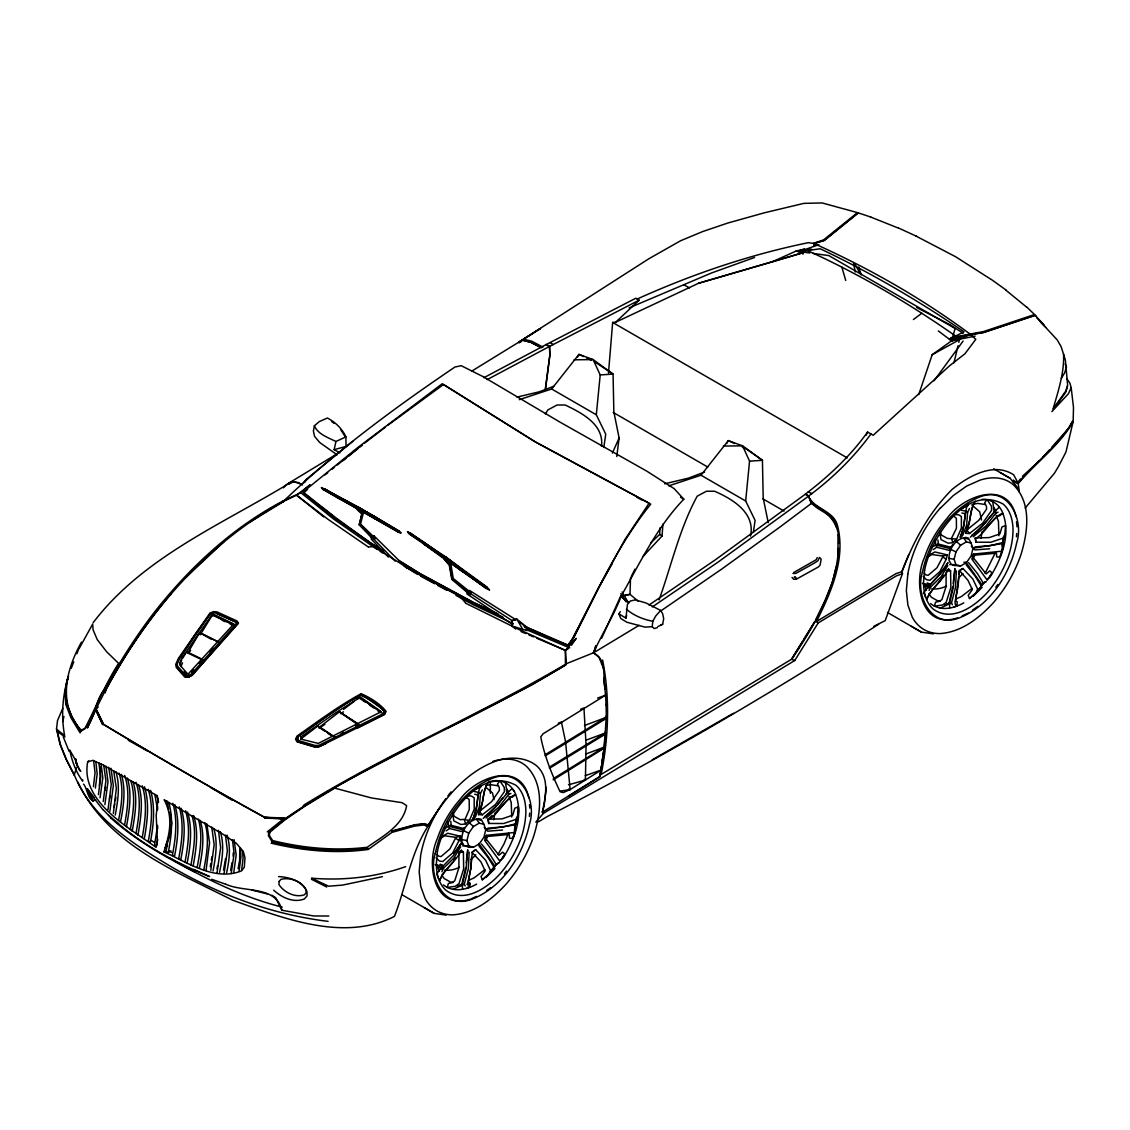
<?xml version="1.0" encoding="UTF-8"?>
<svg xmlns="http://www.w3.org/2000/svg" width="1130" height="1130" viewBox="0 0 1130 1130"><rect width="100%" height="100%" fill="white"/><g stroke="black" fill="none" stroke-linecap="round" stroke-linejoin="round"><path stroke-width="1.5" d="M1063.57 353.987C1064.375 372.787 1058.259 390.938 1053.118 408.792L1065.816 390.994L1067.624 385.146L1065.378 360.018L1061.141 346.698L1057.256 339.975L1036.62 317.572M74.298 775.35L66.006 759.021L59.961 744.119L56.5 729.104L64.622 735.658C61.006 715.841 62.404 695.543 68.506 676.39M466.591 888.392L469.882 886.994L469.967 882.954L468.498 882.205L468.583 880.468L470.998 867.402L471.521 857.26M953.777 607.121L957.053 605.722L957.138 601.683L955.669 600.948L955.768 599.197L958.607 577.684M163.878 851.865C169.754 834.223 173.512 817.216 164.133 799.743L223.571 834.59L236.354 843.291L243.346 851.681L244.984 857.769L244.306 867.233L241.453 870.919C214.601 881.584 187.481 862.458 163.878 851.865L164.994 851.017M568.517 784.827L585.425 780.053L586.032 746.012M630.526 577.967L630.003 594.324L638.097 601.16M482.312 814.787L478.597 814.631L478.781 810.945L482.312 814.787L495.449 804.503L504.432 791.636L504.263 787.455L499.856 780.816L497.44 784.107L499.248 787.455L499.418 790.35L491.564 801.664L479.643 811.241M969.498 533.515L966.814 529.97L978.735 520.393L986.603 509.079L986.434 506.184L984.611 502.836L987.027 499.545L991.434 506.184L991.617 510.365L982.634 523.232L969.498 533.515L965.783 533.36L965.896 530.902M527.06 630.639L511.834 625.935L512.526 624.452L467.001 593.97L467.001 591.386L512.088 620.61L511.834 625.935L515.718 629.014M620.285 611.655L618.943 613.971L625.949 618.11L627.418 604.494L630.258 601.061L635.272 599.861L646.077 602.996L660.669 610.426L662.66 613.774L663.691 618.76L662.66 624.24L657.815 626.642M958.791 574.294L959.299 570.325L968.029 580.439L972.351 589.62L968.198 595.312L969.498 598.547L975.699 593.278M157.48 809.899L157.649 806.594M469.19 852.19L468.329 868.843L464.261 884.253L453.031 889.338M956.361 570.918L955.5 587.572L951.446 602.982L940.216 608.067M233.091 856.116L233.288 852.853M514.362 832.485L486.635 835.324L484.996 836.68L509.277 834.434L509.531 838.178L512.723 838.418L514.545 833.488C513.599 824.264 519.885 816.143 518.345 806.848L514.8 808.204L512.723 815.182L502.017 818.869L488.104 819.222L488.711 823.459L503.655 823.516L515.577 819.518L517.653 815.832L518.345 806.848M1001.547 551.214L973.82 554.053L972.181 555.409L996.448 553.163L996.702 556.906L999.909 557.147L1001.717 552.217L1003.355 538.798L1002.155 545.578L1003.016 547.471M606.33 715.714L604.169 749.176L600.03 776.508L542.329 812.216L543.276 813.473L535.818 822.117M605.214 732.127L604.084 748.23L553.29 779.855L553.474 778.556L604.268 747.142L604.084 748.328L599.183 750.179M650.739 542.909L659.638 534.419L660.09 527.781M480.504 785.901C476.069 796.367 478.795 808.218 472.99 818.275M482.312 789.842L480.42 793.528L479.473 806.354L475.405 816.877L473.244 818.727L476.62 806.199L478.597 792.384L474.374 791.537M642.928 556.553L662.053 536.016L662.929 524.108M968.071 503.359C963.311 514.207 966.051 526.524 960.161 537.004M969.498 508.571L967.591 512.271L966.644 525.083L962.591 535.606L960.429 537.456L963.791 524.927L965.783 511.113L961.545 510.266M462.537 889.141L462.283 882.516L465.645 867.897M949.709 607.869L949.454 601.245M608.477 373.098L612.658 322.446L615.624 322.234L698.467 283.291L803.402 252.569M838.531 548.332C836.313 589.352 814.038 625.653 791.975 659.016M837.937 555.974L838.022 534.575M371.77 537.937L359.269 524.899L362.038 513.232L354.001 506.297L324.028 488.584L376.205 517.413L398.495 530.987L397.802 531.481L358.846 507.497L358.93 509.531M907.814 574.21L906.345 590.524L907.899 605.087L912.306 617.305A85.47 49.353 -60 0 0 940.471 633.563C961.531 631.938 978.947 618.265 992.818 603.335A85.47 49.353 -60 0 0 1020.983 554.562C1027.806 532.173 1031.874 503.387 1013.723 485.137A83.479 48.194 -60 0 0 980.035 480.137L966.644 486.084L953.254 495.604L940.471 508.076M511.735 817.047L511.254 802.568L508.98 796.452M529.391 816.383L529.702 813.091M998.906 535.775L998.44 521.297L996.152 515.195M1016.421 536.75L1016.732 533.459M603.801 447.579L605.736 434.174L596.315 414.781L600.2 374.934L593.123 359.566L578.956 354.382L551.652 388.988L519.32 399.653M753.399 532.145L755.094 520.407L745.673 501.014L749.557 461.153L742.565 445.841L728.313 440.615L701.01 475.222L668.678 485.872M272.288 842.147L268.403 835.607L268.742 831.821M601.499 446.378C604.239 424.386 581.809 413.001 565.212 405.006L557.09 405.006L547.852 409.936L545.409 414.004M750.504 536.058C755.617 512.921 732.551 499.008 714.57 491.239L706.448 491.239L697.21 496.169C679.568 528.487 671.46 565.297 659.087 599.875M359.269 524.899L362.038 513.232L363.337 513.077L360.569 524.052L375.513 538.558L373.79 538.77L359.368 524.052M657.307 627.644L654.284 628.591L652.208 626.684L652.815 621.26L655.753 615.963L660.669 610.426M466.21 862.967L467.721 849.845L466.083 868.843L462.015 885.751M953.197 583.348L954.892 568.574L953.254 587.572L949.2 604.479M546.298 787.285L544.137 805.789L542.329 812.216C545.578 796.664 549.985 777.892 536.538 765.688C525.605 757.142 511.198 756.733 498.274 760.25C466.775 770.844 444.697 798.02 428.214 825.635M447.904 727.89L531.609 685.048L565.395 665.245L566.342 663.691L565.395 650.386L576.187 638.365L571.554 645.159M56.5 729.104L57.531 720.516L62.8 708.298M185.475 676.715L185.645 675.316L177.523 666.135L177.099 663.593L179.599 657.957L195.575 633.874L210.011 614.169L212.948 612.87L216.056 613.082L235.308 621.698L237.554 624.198L192.382 675.119L188.922 676.912L185.475 676.715L177.099 667.293L176.661 664.44L179.246 658.762L210.011 614.169M616.768 456.52L619.113 438.016L613.844 411.829L613.067 374.087L593.123 359.566L574.026 359.82M603.872 749.967L600.03 776.508L568.503 796.113M87.42 728.045L95.81 709.358L103.056 724.146C156.35 756.154 210.321 787.553 264.858 817.47L285.156 818.685C373.79 758.385 474.981 720.121 566.257 664.44M605.821 717.508L545.437 754.572L545.267 755.857L605.638 718.807L605.821 717.508L584.45 725.545M545.168 389.935L549.844 355.23L549.66 346.345L546.383 344.452L483.852 377.731M605.553 732.918L549.576 767.03L549.491 768.287L605.383 734.119L605.553 732.918L585.933 740.221M142.281 837.302C145.29 820.338 147.507 802.611 142.281 785.83M135.967 833.658C139.018 816.778 141.448 799.037 136.066 782.341M137.959 835.211C140.713 818.713 143.595 801.438 138.665 785.039M601.301 766.719L600.03 775.109L791.537 659.256L814.871 621.557L804.108 638.959M601.81 763.357L603.83 749.91M113.325 813.544L116.362 788.246L113.65 770.632M144.273 838.856C147.324 821.736 149.683 803.797 144.527 786.819M124.568 825.07C127.492 808.755 130.162 791.551 124.653 775.463M157.225 827.824L154.626 844.534L156.533 846.13L157.607 839.392M130.275 829.674C133.1 813.572 135.897 796.565 130.741 780.604M193.159 865.976C196.126 849.407 198.922 831.977 193.597 815.549M126.475 826.666C129.244 810.719 132.238 793.952 127.351 778.076M132.168 831.27C135.106 814.998 137.945 797.935 133.128 781.72M190.913 865.185C193.724 848.955 196.79 831.906 192.044 815.733M184.953 862.345C188.216 845.395 190.589 827.654 185.645 810.761M115.246 815.111C117.845 800.873 120.359 785.887 115.896 771.734M187.114 863.193C190.462 846.398 192.609 828.756 187.538 812.06M118.608 820.126C121.659 804.73 123.933 788.5 119.074 773.202M206.027 870.594L209.573 842.655L206.804 823.855M210.265 866.668L210.802 863.391M211.338 860.114L211.875 856.837M213.047 870.948C215.675 856.978 218.118 842.26 213.669 828.375M98.423 794.63L100.725 776.72L98.875 762.891M199.374 868.264C202.369 852.571 205.038 836.016 200.165 820.394M120.514 821.722C123.622 806.184 126.009 789.856 121.376 774.347M168.314 838.22L166.039 851.625L168.285 852.416C171.52 836.045 173.384 818.798 168.808 802.484M197.129 867.473C200.194 851.596 202.934 834.929 198.329 819.066M203.781 869.803C206.776 854.294 209.573 838.008 204.827 822.527M103.24 801.481L105.909 780.618L103.72 765.194M107.986 809.673L111.263 784.503L108.706 767.213M217.017 868.801L217.539 865.637M93.423 786.621L95.033 772.736L93.564 760.419M99.384 785.774L100.853 766.973M241.608 870.284L243.091 858.221L242.512 850.495M104.991 790.336L105.584 786.876M210.802 870.284L214.149 844.703L211.748 827.075M104.878 804.659L107.986 781.805L105.966 766.225M109.497 799.108L110.048 795.901M109.878 811.171L113.339 785.703L111.008 768.287M493.711 819.773L494.898 812.993M980.882 538.502L982.083 531.721M100.033 797.851L102.802 777.92L101.079 763.965M114.158 807.23L114.737 803.924M115.331 800.619L115.91 797.328M95.344 788.104L97.18 773.979L95.81 761.521M239.08 871.089L240.93 856.964L240.407 847.698M219.545 872.275C222.37 858.998 224.475 844.887 220.308 831.652M223.514 869.987L225.576 858.574M345.893 436.872L335.949 441.505L334.141 449.641L346.062 446.449L345.893 436.872C342.221 428.722 335.271 422.111 327.403 418.015L319.197 421.659L314.352 425.855L313.406 431.081L314.536 436.321L319.719 442.508L337.15 454.839M233.726 872.756L236.184 854.93L234.051 839.632M238.091 868.702L239.631 860.184L239.857 847.966M226.621 872.699C229.319 860.41 231.014 847.316 227.045 835.098M217.002 873.01L220.632 847.641L218.443 830.324M105.288 692.761L105.909 689.427C124.484 655.372 145.996 622.856 171.308 593.42M224.079 873.49L227.37 850.735L225.463 835.211M230.605 870.411L232.088 862.501M231.17 873.561L234.108 853.729L232.469 839.816M78.902 649.03L92.688 624.043L93.041 629.735L97.279 639.651L106.601 651.727L118.608 663.352C105.217 684.046 95.993 707.281 84.665 728.836L81.035 729.923C57.305 704.117 66.176 669.539 81.459 642.108M187.651 653.112L199.643 632.63L210.83 639.015M212.595 615.864L212.426 614.974L200.194 634.806M62.8 721.533L63.944 716.505M65.823 687.238L68.323 676.46M949.836 599.62L952.83 586.625M68.21 677.096C60.949 696.052 69.326 715.756 80.597 731.181L80.682 731.52M802.936 254.236L804.15 249.094C858.729 273.488 910.865 304.337 959.653 338.873L970.359 334.282L983.312 332.488L1034.798 315.425M953.974 362.843L958.028 345.724M958.833 342.291L959.653 338.873L951.531 340.865L932.179 354.735L918.732 394.582M473.428 847.246L468.752 845.946L466.944 840.621L468.752 833.191L473.428 826.496L479.29 823.106L483.965 824.406L485.773 829.745L483.965 837.175L479.29 843.856L473.428 847.246L468.329 847.302M836.115 566.992L832.485 581.851L824.886 600.807L815.577 620.073M960.599 565.975L955.938 564.689L954.116 559.35L955.938 551.92L960.599 545.239L966.475 541.835L971.136 543.135L972.958 548.474L971.136 555.904L966.475 562.585L960.599 565.975L952.604 565.311M461.972 844.209L460.291 839.265L461.04 836.214M318.801 727.678L339.41 711.829L358.846 725.333M516.184 820.069L514.969 826.849L515.831 828.742M436.067 857.783L439.386 861.018L442.748 861.569L452.692 852.938L458.992 840.621L460.122 836.172L447.763 833.234L440.29 837.556M923.252 576.512L926.558 579.747L929.934 580.297L939.863 571.667L946.177 559.35L947.293 554.901L934.948 551.963L928.691 555.437M515.492 830.098L512.723 838.418M1002.663 548.827L999.909 557.147M625.949 618.11L626.642 615.469M545.423 390.09L549.844 355.23L549.406 346.5L546.044 344.65L635.795 298.221L639.156 300.17L615.624 322.234M938.31 330.935L951.531 340.865L955.133 328.505L828.841 255.592L813.303 253.459M328.096 921.36C272.104 914.566 218.528 894.663 170.093 866.06C132.252 843.474 91.516 817.583 74.298 774.841L76.459 767.779M1067.539 386.305L1065.731 392.237L1051.903 411.588L1068.486 393.636L1071.169 387.604L1069.87 383.056L1067.017 379.016M601.146 774.262C608.816 736.972 609.96 697.309 602.615 660.005M105.57 690.529C146.519 613.647 205.575 544.505 282.486 501.904L296.554 495.18L310.129 484.756L300.877 492.68L283.079 500.957L282.74 502.059L249.659 522.258M605.129 689.286C602.474 677.054 607.347 659.383 593.462 652.928C601.923 633.817 613.858 615.765 621.359 595.722C640.216 562.457 656.996 527.004 683.82 499.206L674.229 488.683L646.671 471.083L559.689 421.956L482.891 376.53L461.209 365.696L454.91 367.052C395.048 407.563 336.373 450.757 284.04 500.703M442.211 875.185L439.471 880.722C444.471 868.942 455.814 861.738 461.407 850.297L463.399 852.133L463.653 868.942L458.992 883.603L455.447 886.245L447.24 887.502L448.37 883.462L452.339 882.558L454.769 880.764L458.907 867.699L458.907 852.232L461.407 850.297M180.306 663.974L181.761 659.609M87.688 761.804C80.159 801.862 129.371 827.838 156.095 847.387L157.395 840.988L156.194 815.436L158.002 799.63L156.533 795.351L102.632 764.77L92.787 760.405L87.688 761.804L88.719 760.9M361.091 693.721L360.569 695.218C338.718 706.9 318.872 722.381 298.292 736.266L296.908 739.26L298.292 741.845L314.79 746.789L319.197 746.732L384.68 714.216L386.135 711.377C379.963 703.679 370.16 697.507 361.091 693.721C338.675 705.911 317.869 721.364 296.992 736.11L295.523 739.161L296.992 741.803L313.928 746.789L318.42 746.789L325.934 743.639M488.104 819.222L492.143 815.465M975.289 537.951L975.896 542.188L990.841 542.245L1002.748 538.247L1004.824 534.561L1005.516 525.577L1001.971 526.933L999.909 533.911L989.188 537.598L975.289 537.951L975.896 542.188M478.597 814.631C483.923 804.447 482.016 792.285 488.089 782.426M965.783 533.36C971.094 523.176 969.201 511.028 975.261 501.155M71.218 668.395L73.747 661.883M76.911 653.733L78.182 650.485M1013.285 482.256L1018.045 482.906L1013.638 474.77C993.454 461.661 968.608 476.224 952.308 489.234C929.157 512.158 913.266 541.496 902.023 571.837L902.46 573.673L885.185 620.653L873.871 626.288M486.635 835.324L484.657 840.268L499.248 860.368L501.579 859.619L504.955 854.181L502.624 852.133L498.994 855.226L484.996 837.57M973.82 554.053L971.828 558.997L986.434 579.097L988.764 578.348L992.126 572.91L989.795 570.862L986.165 573.955L972.181 556.299M516.876 819.872L515.238 823.911L503.048 826.948L488.273 828.092L485.688 829.491L487.764 831.186L502.525 830.042M543.276 813.473L794.743 660.499L818.233 622.898L896.415 575.876L902.46 573.673L901.768 571.681L908.76 554.477M1004.047 538.6L1002.409 542.64L990.233 545.677L975.458 546.835L972.859 548.22L974.936 549.914L989.711 548.77M508.486 833.092L503.909 844.11L497.949 854.534M995.022 553.389L985.134 573.263M479.417 809.433C484.586 801.848 482.016 791.593 487.411 784.305M966.588 528.162C971.758 520.577 969.201 510.322 974.597 503.034M180.984 666.545L182.537 662.872M866.216 435.22L867.558 432.027L873.179 435.276L949.793 365.597L964.921 353.789L975.797 339.325L970.359 334.282L951.531 338.477M80.597 731.181C95.414 725.079 93.847 700.642 104.525 689.625C119.102 662.618 135.614 636.684 154.287 612.333C189.586 567.486 232.3 527.625 283.079 500.957M166.124 844.731L169.924 835.96L171.732 823.219L170.008 812.032M298.292 741.845L298.814 740.644L297.6 738.356L298.814 735.87C319.07 721.929 338.972 706.843 360.484 695.063L363.507 695.713L377.929 705.84L382.773 709.329L384.935 712.366L383.466 715.022L357.292 728.228M452.565 812.71L453.808 820.86L460.899 824.462L465.73 823.954L469.444 820.324L474.205 809.391L474.205 797.822L471.436 796.029L466.662 795.788M939.736 531.439L940.993 539.603L948.07 543.191L952.915 542.683L956.63 539.052L961.376 528.12L961.376 516.551L958.607 514.757L955.429 514.602M1004.019 537.287L1005.347 534.264M87.688 727.395L95.81 709.358L102.717 724.655L95.725 710.007M612.361 453.074L619.113 438.016M601.668 638.21L620.681 596.117L628.746 602.756M441.887 871.739L443.525 868.193L453.808 858.178L460.63 846.85M929.072 590.467L930.71 586.922L940.993 576.907L947.816 565.579M818.233 622.898L816.425 621.557C830.988 592.53 845.918 559.025 837.584 525.944C833.968 510.28 814.32 509.574 808.473 496.169L805.28 494.22C828.685 476.323 850.424 456.139 867.558 432.027M485.575 840.579L487.892 835.903M489.488 873.589L491.734 869.591L496.663 863.956L498.994 862.812L504.955 854.181M972.76 559.308L975.063 554.632M976.673 592.318L983.835 582.684L986.165 581.54M631.26 576.498L634.933 569.181M268.742 831.934L285.156 818.685L264.858 817.47C210.335 787.511 156.321 756.21 103.056 724.09L95.81 709.329L105.909 689.427M460.122 836.172L455.969 837.372L449.839 848.997L441.025 856.582L438.61 856.173L436.999 854.449M947.293 554.901L943.155 556.101L937.01 567.726L928.21 575.311L925.781 574.902L924.171 573.178M817.315 557.57L816.157 559.76L793.966 572.373M298.814 740.644L314.875 745.433L318.759 745.39L382.773 713.92L383.988 711.618M1072.37 421.306L1068.754 428.101L1051.776 447.268M391.926 831.482L414.385 825.197L423.552 824.123L427.86 826.454C410.374 853.856 406.08 886.612 394.441 916.402C343.548 942.335 282.542 918.026 232.469 900.13C175.475 871.385 106.644 843.771 77.928 782.2M577.303 357.363L578.956 354.382L583.617 356.572M726.661 443.582L728.313 440.615L734.557 443.553M491.818 870.637L496.663 863.956M979.004 589.366L983.835 582.684M612.418 563.263L598.815 587.388L570.749 643.267M397.802 531.481L336.994 497.468L337.588 496.423L356.939 506.692M471.775 852.19L480.843 861.71L485.166 870.891L481.027 876.569L482.312 879.818L488.513 874.549M593.462 652.928L595.793 645.597L595.016 651.925L639.072 625.342M502.963 858.221C514.927 839.11 524.518 813.981 514.63 792.045A59.099 34.126 -60 0 0 494.841 780.618L488.909 781.649M990.148 576.95C1002.112 557.839 1011.689 532.71 1001.802 510.774A59.099 34.126 -60 0 0 982.027 499.347M992.126 572.91L987.069 580.368M236.438 623.449L191.521 673.918L188.583 675.415L185.645 675.316M453.653 860.82L455.404 857.924M943.465 575.212C938.861 584.111 930.273 590.072 926.657 599.451C931.643 587.671 942.999 580.467 948.593 569.026L950.584 570.862L950.839 587.671L946.177 602.332L942.632 604.988L934.425 606.231L935.541 602.191L939.524 601.287L941.94 599.493L946.092 586.428L946.092 572.684M1061.324 378.324L1064.601 372.928L1066.508 367.052L1065.124 363.931M802.314 641.854L791.537 659.256L794.743 660.499M238.43 622.898L191.775 675.373L188.23 677.209L184.698 676.969L176.224 667.293L175.715 664.398L178.385 658.465L209.827 613.279L213.372 611.627L216.918 611.881L236.961 620.949L238.43 622.898L237.554 624.198L236.184 622.305L216.748 613.477M182.594 658.296L186.761 651.727L203.174 659.708M427.86 825.536L439.782 807.583M188.696 653.182L190.575 650.357M362.772 511.664L398.24 532.23L399.102 530.931L357.716 506.749L321.358 487.539L322.742 489.332L355.371 507.412M437.169 873.363L442.847 865.608M922.391 583.292L928.549 586.484L939.171 574.76L947.985 562.585C942.293 574.803 930.428 582.105 923.365 593.462M464.472 827.386L462.537 830.098L468.752 833.191M950.683 547.471L952.604 544.759M191.818 672.35L193.696 669.737M453.949 853.32L460.814 843.856L453.3 855.678L441.378 867.741L435.205 864.549M934.002 380.867L963.085 341.062M1013.285 480.066L1017.438 483.061L1020.447 478.979M1018.045 482.906C1035.73 461.845 1059.234 444.952 1073.161 420.77L1073.5 407.492L1071.169 387.604M1019.373 492.002L1018.215 483.598C1035.829 462.707 1059.149 445.912 1073.062 421.914L1065.986 451.929L1058.471 466.549L1054.403 473.286L1025.164 508.062M449.415 561.737L485.66 588.193L486.691 586.795L444.881 556.37L407.478 531.58L409.032 533.869L442.395 556.68M93.126 622.701C143.228 556.765 222.596 524.179 291.385 482.002L298.292 482.51L302.515 484.954M296.908 739.26L297.6 738.356M512.116 788.599C501.833 796.89 496.381 809.758 484.558 816.58M510.915 793.486L508.67 794.39L498.726 807.3L486.027 818.021M999.301 507.328C989.004 515.619 983.552 528.487 971.744 535.309M998.087 512.215L995.841 513.119L985.911 526.029L973.213 536.75M504.432 873.843L506.508 871.159M995.756 587.205L997.832 584.521M283.503 487.835L285.678 485.095M388.381 557.076L371.459 539.307L374.129 535.973L406.433 567.853M870.933 433.977C853.546 457.876 832.146 478.555 808.473 496.169M497.468 804.433L502.85 797.837M424.753 543.149L423.284 542.598L444.104 556.412L409.809 534.024L423.891 543.05L485.49 587.487L445.827 560.028M210.025 652.024L213.189 648.267M303.038 483.358L306.922 478.809L352.715 441.406M442.579 874.027L452.777 862.261M1042.891 457.184L1049.558 449.754M199.318 663.338L202.835 659.51M486.027 877.473L494.926 868.645M973.213 596.202L982.111 587.374M186.337 576.964L223.825 541.849M484.954 869.577L474.205 877.826L468.498 880.383M972.139 588.306L961.376 596.555L955.669 599.112M95.81 709.329L98.211 706.999M483.188 818.473L496.395 805.761M970.359 537.202L983.58 524.49L995.587 510.576L993.425 506.537L992.733 501.649L989.795 500.053M1039.445 460.814L1022.452 476.267M488.711 823.459L488.273 819.914C499.291 813.741 504.008 799.051 515.577 794.489L512.384 797.13L510.478 797.13L495.999 812.202M975.458 538.643C986.462 532.47 991.18 517.78 1002.748 513.218L999.556 515.859L997.663 515.859L983.171 530.931M307.572 489.417L303.73 492.934L333.618 517.272L383.762 551.948M300.834 738.978L317.897 725.94L334.833 737.212L317.897 725.94M439.754 838.686L444.74 835.776L455.969 837.372M926.939 557.415L931.925 554.505L943.155 556.101M482.312 879.818L488.88 874.027L490.434 870.34L485.603 860.17L475.758 849.788L473.329 850.989M969.498 598.547L976.066 592.756L977.62 589.069L972.775 578.899L962.93 568.517L960.514 569.718M506.07 793.881L508.401 791.833L506.24 787.794L505.562 782.906M343.492 709.428L354.156 701.405M857.458 212.638L823.586 239.871L813.317 243.416L808.388 242.668C749.331 254.744 692.083 274.251 637.179 299.026M858.235 212.991L824.448 240.365L814.264 243.656L813.826 246.411L798.373 251.948L820.14 248.755C870.171 272.358 918.393 300.594 964.045 331.839L949.37 339.113L951.531 340.865L975.119 336.119M324.988 474.925L327.714 472.736M331.782 469.444L334.494 467.241M337.206 465.052L358.93 447.494M343.096 460.588L345.822 458.385M348.563 456.167L358.154 448.441M268.742 832.118C315.567 793.373 371.742 768.612 424.753 739.755M267.273 831.878L283.856 818.629L285.156 818.685L264.604 818.12L283.856 818.629M165.079 847.655L167.579 845.678M948.593 569.026L946.092 570.961L950.584 570.862M364.482 443.228L385.288 427.225M388.07 425.092L443.497 384.511L535.323 441.915L649.1 503.203L624.989 539.462L599.423 586.343L573.856 637.419L567.543 645.244L524.73 627.348M359.552 447.367L362.349 445.234M913.421 319.536L921.812 313.236M836.2 526.75C833.29 510.718 810.747 511.297 808.826 495.971L718.638 561.709L652.278 606.937M356.896 699.442L359.623 697.464L381.742 712.719M486.635 890.497L490.717 887.615M972.45 610.186L977.902 606.344M446.124 830.889L449.585 828.502L462.368 831.694M475.758 849.788L472.298 852.19L470.744 868.744L467.806 883.406L468.145 886.005L469.882 886.994M933.295 549.618L936.756 547.231L949.539 550.423M962.93 568.517L959.483 570.918L957.915 587.473L954.991 602.135L955.33 604.734L957.053 605.722M660.838 610.892L721.491 569.238L780.138 526.891L811.156 503.599L809.942 498.909M319.296 728.158L324.932 724.288M649.001 605.044L715.346 559.816L805.535 494.078L808.826 495.971M384.68 714.216L383.466 715.022L382.773 713.92M498.641 862.91L496.225 864.506L490.265 854.887L481.451 843.912M985.826 581.639L983.411 583.235L977.45 573.616L968.636 562.641M340.54 713.722L343.421 711.844M340.681 734.232L343.647 732.325M878.702 624.198C771.31 693.34 660.88 758.032 547.33 816.51L538.53 821.793M603.83 677.859L605.553 695.218L543.022 733.822L540.776 736.915C544.279 755.462 551.864 774.488 560.113 791.777L563.234 792.568L570.142 789.573L601.414 769.926L585.213 775.703M471.817 371.092L522.201 340.074L530.493 342.164L540.253 347.249M336.91 453.921L287.147 484.149L292.854 481.154M519.094 342.856L521.848 341.204M816.425 621.557L895.808 573.729L901.768 571.681M303.899 805.04C388.042 753.23 479.586 714.923 564.605 664.793L565.395 665.245L565.395 650.386L568.263 648.719M361.897 511.057L375.866 517.512L358.846 507.497L360.315 509.235L375.866 517.512L375.259 518.868L363.027 510.986M447.494 560.24L463.54 570.636L446.011 557.217L446.096 559.265M83.479 784.135C87.165 787.172 88.507 804.461 95.626 799.715M485.222 587.233L485.999 586.795L425.021 542.909L410.416 533.176L410.854 534.222M168.285 852.416L170.983 850.848M471.154 820.324L473.993 818.685M652.208 759.854L733.412 713.27M932.179 354.735L958.099 340.427M487.143 379.624L549.66 346.345M792.059 577.458L793.698 579.309L796.297 579.21L818.487 566.893L820.055 565.099L821.171 559.265L819.533 557.415L817.894 560.763L814.094 563.249L795.774 573.418L793.006 573.418M288.574 484.375L292.585 482.213L295.608 482.157L301.23 484.233M639.156 300.17L549.406 346.5M355.597 725.983L358.591 724.387L339.41 711.829M945.57 604.875L949.2 602.982L944.624 605.327M458.385 886.146L462.015 884.253L457.438 886.598M302.685 806.439L305.806 804.842M812.357 502.61L810.973 503.302C827.146 510.28 840.678 524.574 838.615 543.403M931.657 547.075L938.31 544.039L951.008 547.273L950.485 548.672L935.979 544.985L935.033 540.239M444.486 828.347L451.138 825.31L463.837 828.544L463.314 829.943L448.808 826.256L447.847 821.51M512.526 624.452L512.088 620.61L516.848 619.155L527.032 627.334M660.669 625.187L662.66 624.24M213.203 613.223L209.827 614.777L209.827 613.279M698.467 283.291L771.677 262.061L796.029 251.086L804.15 249.094M963.791 602.841C953.833 608.59 940.301 611.542 930.626 603.632M476.62 884.112C466.662 889.861 453.116 892.813 443.44 884.903M962.209 615.822L968.368 613.067M471.945 898.477L476.563 896.401M962.703 507.992L968.339 505.463M474.106 789.898L481.168 786.734M629.184 307.869L711.462 272.994L754.572 257.471M566.342 663.691L593.547 652.773L599.084 657.462L603.575 668.635M704.64 471.973L688.566 478.117L664.708 483.795M553.644 386.333L539.123 391.842L516.961 397.11M467.001 591.386L469.501 590.425L515.803 619.664M558.277 723.186L561.412 721.999L565.565 741.746L570.142 789.573L560.635 791.071M600.722 720.672L605.638 718.807M598.858 736.562L605.383 734.119M586.23 753.865L604.268 747.142M580.707 709.188L583.956 707.987L586.032 744.289M597.572 698.086L605.553 695.218M405.67 866.625C375.612 877.318 343.238 880.764 311.513 878.194L328.604 886.202L342.602 885.101L382.42 876.668M87.688 788.867L93.211 801.114M951.531 340.865L957.816 338.675M813.826 246.411L818.798 244.73M1034.275 314.634L983.481 331.584L951.008 337.672M1036.351 316.527L1035.151 315.327L983.919 332.432L951.87 338.477M512.088 620.61L516.848 619.155L522.978 629.777M771.677 262.061L805.21 252.089M392.28 830.917L415.162 824.688L424.583 823.643L428.637 824.985M623.534 595.99L630.003 594.324L625.215 595.072M371.459 539.307L371.375 536.665L374.129 535.973M441.435 555.875L449.542 564.548L452.057 578.659L469.67 593.321L470.024 594.818L451.788 579.408L449.288 565.297L441.435 555.875L442.296 555.663L450.927 564.449L453.257 578.461L471.323 592.982M361.953 514.178L354.001 506.297L363.337 513.077M972.972 504.263L977.789 503.387L985.049 504.489M485.787 785.52L490.618 784.658L497.864 785.76M444.019 555.974L442.028 556.313L423.976 544.095L441.604 557.062M957.576 617.898C920.512 630.046 913.139 582.36 924.411 557.655A68.676 39.649 -60 0 1 947.208 518.147C962.915 496.084 1007.889 478.611 1015.969 516.65M470.391 899.169C433.327 911.317 425.954 863.631 437.225 838.926A68.676 39.649 -60 0 1 460.037 799.419C475.744 777.355 520.718 759.883 528.798 797.921M368.521 546.991L373.437 546.539L414.131 571.935L460.178 596.612L465.786 603.152M1003.016 543.488L972.859 548.22M515.831 824.759L485.688 829.491M811.707 249.222L796.029 251.086L809.843 252.993M368.168 848.404C336.09 852.882 303.702 849.492 272.288 842.316M795.605 577.91L794.221 577.119L795.52 576.964L796.297 579.21M367.476 848.023C335.539 852.303 303.25 849.167 272.033 841.695M600.2 374.934L613.067 374.087L594.507 361.699M749.557 461.153L762.425 460.305L763.202 498.062L768.231 522.667M652.208 626.684L645.032 627.136L626.896 622.249L620.766 618.505L618.943 613.971M282.486 501.904L283.432 501.861M458.907 852.232L463.399 852.133M466.86 884.239L470.264 884.169M464.811 798.062L467.283 798.02L469.19 799.517L469.275 809.546L465.122 819.222L460.291 819.716L454.331 816.383L453.3 813.981M723.384 446.053L742.565 445.841L762.425 460.305L747.057 449.443L742.368 447.226M857.712 213.189L824.024 240.521L813.317 243.416M328.802 916.006L313.759 915.978L281.879 910.243L275.663 897.714L271.85 895.2M949.709 564.576L955.938 564.689M462.537 845.847L468.752 845.946M265.635 817.258L284.901 818.106M925.089 583.984L930.188 584.337L927.335 582.882M437.917 865.255L443.017 865.608L440.163 864.153M278.587 876.583C289.421 877.064 302.176 881.033 307.007 891.627L307.007 895.963L304.337 898.957C293.532 903.223 281.667 897.517 273.672 890.186M956.63 539.052L947.463 538.445L941.502 535.111L940.471 532.71M469.444 820.324L464.261 819.716L465.73 823.954M523.232 340.37L531.269 342.418L541.637 347.8M911.359 626.331L921.388 632.108L933.394 633.859M424.188 907.602L434.202 913.379L446.209 915.131M940.442 601.174L937.533 600.736L931.487 597.346L928.789 593.886M453.257 882.445L450.361 882.007L444.316 878.617L441.618 875.143M963.876 562.161L966.475 562.585M337.588 496.423L336.302 496.169L357.207 507.045M271.158 843.164C302.911 850.791 335.794 853.955 368.267 849.449L391.926 832.386L414.47 826.143L423.807 824.971L427.86 826.454M949.129 558.333L954.116 559.35M460.291 839.265L466.944 840.621M928.549 586.484L930.71 586.922M441.378 867.741L443.525 868.193M652.815 621.26C643.253 619.508 633.761 615.539 626.373 609.183M282.218 907.122C242.555 897.107 205.378 879.027 170.305 858.292M251.99 890.115L267.457 893.943M965.486 537.329L968.368 538.05L971.136 543.135M478.301 818.6L481.196 819.321L483.965 824.406M961.898 512.964L965.006 513.769M474.713 794.235L477.82 795.026M225.732 884.154C243.939 892.827 276.087 885.185 281.879 910.243M857.02 212.496L822.202 202.962L803.896 203.358L764.417 212.793L727.875 223.02L702.733 231.537L680.543 240.775L648.832 258.77L518.995 342.009L540.507 328.491L523.586 339.17L531.877 341.26L542.951 347.136M858.574 212.991L870.75 217.031M952.336 564.605L954.808 565.438M465.15 845.876L467.636 846.695M211.734 879.281L225.294 884.098M967.859 539.052L964.144 537.696C954.285 539.773 948.07 550.748 949.031 560.395L951.093 564.181M480.674 820.324L476.959 818.967C467.1 821.044 460.885 832.019 461.845 841.666L463.922 845.452M870.411 216.932L898.392 228.105M398.24 532.23L400.769 533.162M814.264 243.656C868.97 268.191 922.292 298.56 970.359 334.282M525.789 629.41L569.704 647.886M520.958 631.529L525.718 633.549M528.897 634.891L533.657 636.91M536.835 638.266L565.395 650.386L518.571 629.339L466.139 603.448M523.402 625.738L568.757 645.442C594.634 597.601 616.203 546.821 650.739 504.15L535.323 441.915L442.211 383.762L357.631 447.65L303.038 492.03L333.873 516.325L372.66 544.505L383.098 550.96M525.365 626.952L544.773 635.456M335.949 441.505C328.166 437.607 318.081 434.358 314.352 425.855M485.66 588.193L489.459 589.888L486.691 586.795M193.597 869.38L209.573 876.598C176.337 862.939 144.089 845.833 116.715 822.343M898.83 228.147L916.628 236.325M212.426 614.974L234.362 625.144M222.031 620.243L225.181 621.712M229.899 623.901L233.048 625.356M498.274 613.971L473.131 602.205L419.922 573.475L398.975 560.508M495.519 613.025L473.569 602.756L420.346 574.026L400.981 562.034M212.765 615.073L233.147 624.608M586.724 358.041L591.386 360.23M502.935 617.121L473.385 603.152L419.654 574.323L401.715 563.136M513.232 623.633L472.877 604.55L456.012 595.383M188.413 653.324L201.62 659.652M311.513 879.295L326.711 887.008M808.303 491.875L811.933 493.683M168.864 851.06L171.93 852.571M949.709 548.827L955.938 551.92M199.643 632.63L218.81 642.207L200.066 632.772M916.642 307.487L949.977 324.706L963.184 333.237M916.275 236.227L955.5 256.68L991.095 279.421M195.236 872.261C165.361 857.105 135.826 840.409 110.754 817.965M683.777 284.774L689.498 287.868M336.994 497.468L323.519 489.389L375.259 517.865M420.756 576.201L434.556 583.702M437.621 585.368L446.816 590.369M637.136 497.412L641.699 499.912M128.283 740.277L147.197 750.885M334.141 449.641L339.876 452.876M993.666 468.823L1010.178 478.301L1017.706 487.821M1000.163 472.51L1010.178 478.301M612.658 322.446L847.302 457.918M613.209 412.436L707.775 467.043M762.694 498.74L784.051 511.071M551.652 388.988L596.315 414.781M701.01 475.222L745.673 501.014M680.543 497.313L683.82 499.206M584.224 779.361L585.425 780.053M568.927 788.881L570.142 789.573M887.474 612.46L921.388 632.108M401.786 894.593L434.202 913.379M210.787 787.596L231.947 800.125M377.123 549.491L333.011 518.614L300.877 492.68M380.132 551.341L383.141 553.192M404.187 566.13L417.719 574.45M324.028 488.584L336.726 496.423M372.067 543.855L382.533 550.324M965.783 511.113L967.591 512.271M478.597 792.384L480.42 793.528M339.749 712.027L359.015 724.542M659.638 534.419L662.053 536.016M151.491 840.522L154.302 842.401M550.183 342.56L553.29 344.65M319.536 727.706L325.03 731.421M327.785 733.271L331.909 736.054M518.614 621.585L522.823 624.452M359.962 697.662L380.697 711.872M359.877 698.411L365.386 702.21M369.524 705.064L373.649 707.917M377.773 710.77L380.527 712.663M1017.438 483.061L1018.215 483.598M448.652 560.113L463.54 570.636L462.763 571.879L448.596 560.226M942.632 556.808L946.177 559.35M455.447 838.079L458.992 840.621M991.434 279.52L1006.124 290.099M461.139 569.167L466.803 573.306M469.642 575.382L489.459 589.888M410.416 533.176L423.891 543.05M368.168 546.892L328.011 519.306L296.554 495.18L323.703 516.904M64.961 736.958L57.362 731.505L60.653 745.306L66.515 759.826L74.298 774.841M331.542 421.405L334.014 423.326M322.29 507.469L334.395 516.918M954.469 516.749L956.361 518.246L956.446 528.275L951.446 538.445L952.915 542.683M1005.855 290.142L1026.591 307.106M462.933 570.975L446.011 557.217L447.296 559.166M108.508 815.14L118.636 823.756M971.772 504.884L979.696 511.763L981.518 520.026M923.535 583.433L928.803 588.024M485.914 787.299L492.511 793.034L493.965 799.645M436.35 864.704L441.632 869.295M620.681 596.089L628.492 602.869M955.5 540.691L960.599 545.239M468.329 821.962L473.428 826.496M399.102 530.931L401.051 532.724M1026.944 307.205L1034.628 314.634M184.176 671.573L186.591 673.918M1040.758 322.361L1045.688 327.206M340.61 429.442L344.933 436.321M371.375 536.665L395.147 561.13M103.324 809.871L111.178 818.021M1035.151 315.327L1043.951 324.903M102.971 809.772L86.643 788.797L92.688 801.015M512.893 789.573L514.447 791.537M982.366 585.326L965.952 562.189L966.39 565.127L975.204 576.201L981.165 585.834M495.194 866.597L478.781 843.46L479.205 846.398L488.019 857.472L493.98 867.106M89.157 791.014L94.03 797.455M620.808 593.688L626.091 601.81M963.551 537.908L966.475 541.835M476.38 819.179L479.29 823.106M622.107 591.993L628.012 602.106M80.837 771.338L76.967 765.603L75.54 758.823M971.39 545.917L972.958 548.474M484.219 827.188L485.773 829.745M80.089 732.847L70.922 717.691L65.738 704.315L65.144 690.402M80.682 731.703L71.783 716.491L66.515 703.171L66.416 699.71M360.484 695.063C369.199 698.919 379.002 704.71 384.935 712.366M855.212 264.561L860.876 274.689M951.446 602.982L952.392 604.734M464.261 884.253L465.221 886.005M96.234 709.188L103.24 723.497M63.238 736.831L69.114 751.351M924.015 593.038L925.611 597.247M436.844 874.309L438.44 878.519M79.736 770.731L74.905 758.993L69.721 750.038C71.953 760.9 75.993 772.482 82.758 781.197L82.589 779.87M924.142 583.928L926.431 590.044M436.971 865.199L439.245 871.315M935.979 544.985L936.756 547.231M448.808 826.256L449.585 828.502M858.659 267.104L861.187 274.632M841.822 267.047L845.734 280.452M993.425 508.02L994.287 511.721M506.24 789.291L507.116 792.992M188.583 675.415L188.922 676.912M154.838 794.418L157.437 809.221M148.242 789.263C153.341 806.071 151.674 823.925 148.327 840.89L150.318 842.443C153.609 825.352 155.417 807.413 150.572 790.407M181.153 808.275C186.309 824.985 183.964 842.698 180.8 859.549L178.653 858.701C182.015 841.681 184.077 823.841 179.246 806.877M853.517 263.572L855.353 271.949M174.839 804.631C179.769 821.425 177.89 839.152 174.585 856.06L172.424 855.212C175.63 838.135 177.82 820.253 172.862 803.275M157.155 795.379L158.581 802.088M75.597 758.993L76.967 765.603L75.71 759.487M166.972 801.057L168.638 809.377M1016.492 521.735L1017.014 526.834M995.587 510.576L995.841 513.119M529.49 804.701L529.829 808.105M508.401 791.833L508.67 794.39M937.971 540.041L938.31 544.039M450.785 821.312L451.138 825.31M605.553 694.413L606.076 705.191M157.55 825.366L157.649 828.883M606.076 704.4L606.33 716.519M490.364 783.245L490.364 793.331M488.273 818.727L488.273 819.914M962.958 573.532A47.05 27.162 -60 0 1 959.427 577.091M946.587 586.046A47.05 27.162 -60 0 1 931.826 588.772M907.828 573.969A85.47 49.353 -60 0 1 940.442 507.879M475.786 854.803A47.05 27.162 -60 0 1 471.055 859.45M459.416 867.317A47.05 27.162 -60 0 1 444.641 870.044M492.864 761.408A83.479 48.194 -60 0 1 526.538 766.408C544.702 784.644 540.634 813.445 533.798 835.833A85.47 49.353 -60 0 1 505.647 884.606C491.762 899.537 474.346 913.21 453.3 914.834A85.47 49.353 -60 0 1 425.134 898.576L420.727 886.344L419.173 871.781L420.643 855.481A85.541 49.395 -60 0 1 445.841 798.585M447.918 795.845A85.541 49.395 -60 0 1 451.11 791.876M279.11 881.457L278.94 884.592C284.124 892.403 295.015 897.926 304.337 894.833L306.145 892.771L306.061 889.79C301.738 881.146 290.071 877.035 281.017 879.338L279.11 881.457M437.395 851.695L436.364 863.857A63.464 36.64 -60 0 0 446.124 890.44C464.811 903.887 487.779 887.629 500.548 873.278C515.054 856.187 525.266 834.66 525.86 811.99A63.464 36.64 -60 0 0 516.099 785.407C478.442 764.544 443.172 820.38 437.395 851.695M924.58 570.424L923.535 582.586A63.464 36.64 -60 0 0 933.295 609.169C951.997 622.616 974.964 606.358 987.719 592.021C1002.239 574.916 1012.452 553.389 1013.031 530.719A63.464 36.64 -60 0 0 1003.27 504.135C965.613 483.287 930.343 539.109 924.58 570.424M435.234 853.531C427.776 876.499 443.963 910.074 471.69 899.325C502.864 887.163 522.865 855.565 529.575 823.812C537.033 800.845 520.845 767.27 493.118 778.019C461.944 790.181 441.943 821.778 435.234 853.531M922.419 572.26C914.947 595.227 931.134 628.803 958.876 618.053C990.049 605.892 1010.051 574.294 1016.746 542.541C1024.218 519.574 1008.031 485.999 980.289 496.748C949.115 508.91 929.114 540.507 922.419 572.26M269.872 832.174L269.35 835.466L272.627 840.551C303.504 848.263 335.582 851.045 367.222 847.274C382.265 836.44 403.283 825.804 406.616 805.591L402.125 802.696L371.459 797.949L334.748 788.133L305.453 805.831L285.156 819.645L269.872 832.174M181.676 658.253L179.515 663.296L179.854 664.991L187.368 673.621L188.498 673.678L233.854 623.944L214.672 614.777L211.819 615.017L181.676 658.253M300.877 736.859L300.707 739.048L318.25 743.399L381.304 711.674L360.484 697.055L335.44 712.917L300.877 736.859M306.837 478.866L304.253 482.51L306.922 478.809"/></g></svg>
